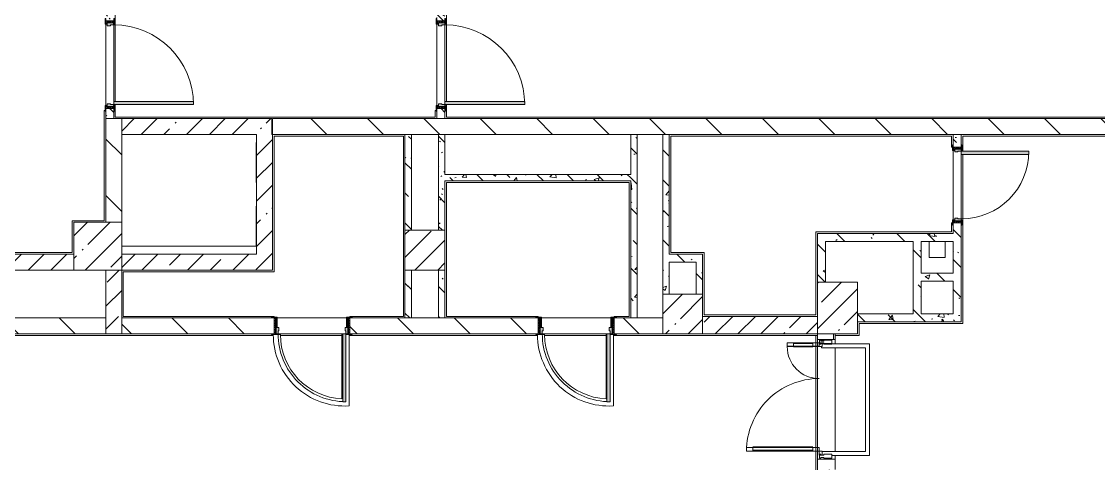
# Model space of a CAD drawing. Header units: millimetres. Extents: x 81610 to 276841, y -8553 to 29000.
# Drawn here: x 215336 to 228831, y 9275 to 14818 of the extents above; entities that cross this region are included whole.
import ezdxf

# ---------------------------------------------------------------- set-up
doc = ezdxf.new("R2010")
doc.units = ezdxf.units.MM
doc.linetypes.add('200_ШТРИХ__ш1_п0_6_', pattern=[800, 500, -300])
for name, color, linetype, lineweight, true_color in [('A-DETL-GENF-3', 7, 'Continuous', 5, 0xaaaaaa), ('A-DOOR-3', 7, 'Continuous', 5, 0xe2e2e2), ('A-DOOR-4', 7, 'Continuous', 5, 0xaaaaaa), ('A-DOOR-FRAM-2', 7, 'Continuous', 5, 0xe2e2e2), ('A-DOOR-FRAM-3', 7, 'Continuous', 5, 0xaaaaaa), ('A-FLOR-2', 7, 'Continuous', 5, 0xaaaaaa), ('I-WALL-6', 7, 'Continuous', 5, 0x787878)]:
    doc.layers.add(name, color=color, linetype=linetype, lineweight=lineweight, true_color=true_color)
for name, color, linetype, lineweight in [('A-DETL-MBND-1', 7, '200_ШТРИХ__ш1_п0_6_', 9), ('A-GLAZ-CWMG-2', 7, 'Continuous', 5), ('A-WALL', 7, 'Continuous', 9), ('I-WALL-4', 7, 'Continuous', 5), ('S-COLS-3', 7, 'Continuous', 5)]:
    doc.layers.add(name, color=color, linetype=linetype, lineweight=lineweight)
pattern_1 = [(45, (149830.96, 0), (-285.1231, 285.1231), []), (45, (150116.1, 0), (-285.1231, 285.1231), [504.031, -100.806, 16.764, -84.042])]
pattern_2 = [(135, (149830.96, 0), (-377.1708, -377.1708), [533.4, -88.9, 17.78, -88.9]), (135, (149830.96, 376.94), (-377.1708, -377.1708), []), (50, (149830.96, 0), (637.6445, -55.7866), [66.675, -733.425]), (355, (149830.96, 0), (-123.3494, 668.699), [53.34, -586.74]), (100.451, (149884.1, -4.65), (514.299, 612.908), [56.665, -623.315]), (46.184, (149830.96, 177.8), (948.7764, -147.15), [100.012, -1100.137]), (96.636, (149910, 165.5), (830.909, 865.997), [84.998, -934.973]), (351.184, (149831, 177.8), (830.918, 865.988), [80.01, -880.11]), (21, (149919.86, 133.35), (530.6506, -357.9283), [66.675, -733.425]), (326, (149919.86, 133.35), (216.308, 644.6585), [53.34, -586.74]), (71.451, (149964.1, 103.5), (746.9596, 286.7243), [56.665, -623.315]), (37.5, (149830.96, 0), (10.8105, 295.9426), [16.764, -562.864, 16.764, -578.866, -588.962]), (37.5, (149830.96, 0), (10.8105, 295.9426), [-1175.258, 16.764, -572.198]), (7.5, (149830.96, 0), (233.8692, 350.6318), [16.764, -322.834, 16.764, -549.529, -224.472]), (7.5, (149830.96, 0), (233.8692, 350.6318), [-905.891, 16.764, -207.708]), (327.5, (149632.7, 0), (474.5678, -20.0513), [16.764, -205.486, 16.764, -676.656, -920.115]), (327.5, (149632.7, 0), (474.5678, -20.0513), [-915.67, 16.764, -903.351]), (317.5, (149543.8, 0), (518.4522, 88.9934), [16.764, -272.161, 16.764, -443.738, -653.415]), (317.5, (149543.8, 0), (518.4522, 88.9934), [-749.427, 16.764, -636.651])]
pattern_3 = [(135, (1751.41, 114.685), (-14.14214, -14.14214), []), (225, (1751.41, 114.685), (14.14214, -14.14214), [])]
pattern_4 = [(45, (-371.384, 114.685), (-14.1421, 14.1421), []), (135, (-371.384, 114.685), (-14.1421, -14.1421), [])]
pattern_5 = [(135, (149830.96, 0), (-353.5534, -353.5534), [])]

# ---------------------------------------------------------------- blocks, each defined once
blk = doc.blocks.new('BSC_Колонна _Прямоугольная - 600х600-23205240-1_11_3_птичка')
at = {"layer": 'S-COLS-3'}
h = blk.add_hatch(dxfattribs=at)
h.set_pattern_fill('FP_63', color=256, style=0, pattern_type=2)
h.set_pattern_definition([(45, (-66460, -12000), (-285.1231, 285.1231), []), (45, (-66174.88, -12000), (-285.1231, 285.1231), [504.031, -100.806, 16.764, -84.042])])
h.paths.add_polyline_path([(-300, -300), (300, -300), (300, 300), (-300, 300), (-300, -100)])
for p, q in [((300, 300), (-300, 300)), ((-300, 300), (-300, -300)), ((300, -300), (300, 300)), ((-300, -300), (300, -300))]:
    blk.add_line(p, q, dxfattribs=at)
blk = doc.blocks.new('BSC_Колонна _Прямоугольная - 650х500-23287315-1_11_3_птичка')
at = {"layer": 'S-COLS-3'}
h = blk.add_hatch(dxfattribs=at)
h.set_pattern_fill('FP_109', color=256, style=0, pattern_type=2)
h.set_pattern_definition([(135, (11225, -75730), (-285.1231, -285.1231), []), (135, (11225, -75444.88), (-285.1231, -285.1231), [504.031, -100.806, 16.764, -84.042])])
h.paths.add_polyline_path([(325, 250), (-325, 250), (-325, -250), (325, -250), (325, 0)])
for p, q in [((325, 250), (-325, 250)), ((-325, 250), (-325, -250)), ((325, -250), (325, 250)), ((-325, -250), (325, -250))]:
    blk.add_line(p, q, dxfattribs=at)
blk = doc.blocks.new('BSC_Колонна _Прямоугольная - 500х500-V64-1_11_3_птичка')
at = {"layer": 'S-COLS-3'}
h = blk.add_hatch(dxfattribs=at)
h.set_pattern_fill('FP_110', color=256, style=0, pattern_type=2)
h.set_pattern_definition([(45, (-73790, -11150), (-285.1231, 285.1231), []), (45, (-73504.88, -11150), (-285.1231, 285.1231), [504.031, -100.806, 16.764, -84.042])])
h.paths.add_polyline_path([(250, -250), (250, 250), (-250, 250), (-250, -250), (-85, -250)])
for p, q in [((250, 250), (-250, 250)), ((-250, 250), (-250, -250)), ((250, -250), (250, 250)), ((-250, -250), (250, -250))]:
    blk.add_line(p, q, dxfattribs=at)
blk = doc.blocks.new('110_Дверь_СКБ_1Ст_Внутренняя1 - Д-11 1100x2100h_кладовые _все__ коридор _между помещениями блока столовой__ моечные _все_-32089444-1_11_3_птичка')
at = {"layer": 'A-DOOR-3'}
h = blk.add_hatch(color=256, dxfattribs=at)
h.paths.add_polyline_path([(502.5, -30), (537.5, -30), (537.5, 50), (512.5, 50), (512.5, 10), (502.5, 10), (502.5, -6)])
h.paths.add_polyline_path([(-477.5, -30), (-477.5, 10), (-487.5, 10), (-487.5, 50), (-512.5, 50), (-512.5, -30), (-487.5, -30)])
at = {"layer": 'A-DOOR-4'}
h = blk.add_hatch(dxfattribs=at)
h.set_pattern_fill('FP_79', color=256, style=0, pattern_type=2)
h.set_pattern_definition(pattern_3)
h.paths.add_polyline_path([(562.5, -50), (562.5, 50), (537.5, 50), (537.5, -50)])
at = {"layer": 'A-DOOR-FRAM-2'}
for points in [[(512.5, 50), (512.5, 1050), (472.5, 1050), (472.5, 50)], [(-512.5, 50), (-497.5, 50), (-497.5, 58), (-567.5, 58), (-567.5, 50), (-537.5, 50)], [(592.5, 50), (592.5, 58), (522.5, 58), (522.5, 50), (562.5, 50)], [(-567.5, -58), (-497.5, -58), (-497.5, -50), (-567.5, -50)], [(-497.5, -50), (-497.5, -30), (-512.5, -30), (-512.5, -50)], [(522.5, -50), (537.5, -50), (537.5, -30), (522.5, -30)], [(592.5, -58), (592.5, -50), (522.5, -50), (522.5, -58), (562.5, -58)]]:
    blk.add_hatch(color=256, dxfattribs=at).paths.add_polyline_path(points)
at = {"layer": 'A-DOOR-FRAM-3'}
h = blk.add_hatch(dxfattribs=at)
h.set_pattern_fill('FP_80', color=256, style=0, pattern_type=2)
h.set_pattern_definition(pattern_4)
h.paths.add_polyline_path([(-537.5, -50), (-512.5, -50), (-512.5, 50), (-537.5, 50)])
at = {"layer": 'A-DOOR-4'}
for p, q in [((512.5, 1050), (472.5, 1050)), ((472.5, 1050), (472.5, 50)), ((512.5, 50), (512.5, 1050)), ((472.5, 50), (512.5, 50))]:
    blk.add_line(p, q, dxfattribs=at)
blk.add_arc((512.5, 50), 1000, 90, 180, dxfattribs=at)
at = {"layer": 'A-DOOR-FRAM-3'}
for p, q in [((-497.5, 58), (-567.5, 58)), ((-567.5, 58), (-567.5, 50)), ((-567.5, 50), (-497.5, 50)), ((-512.5, 50), (-537.5, 50)), ((-537.5, 50), (-537.5, -50)), ((-487.5, 50), (-512.5, 50)), ((-512.5, 50), (-512.5, -30)), ((-512.5, -50), (-512.5, 50)), ((-497.5, 50), (-512.5, 50)), ((-512.5, 50), (-512.5, 49)), ((-512.5, 49), (-497.5, 49)), ((-497.5, 50), (-497.5, 58)), ((-497.5, 49), (-497.5, 50)), ((-487.5, 10), (-487.5, 50)), ((-477.5, 10), (-487.5, 10)), ((-477.5, -30), (-477.5, 10)), ((512.5, 10), (502.5, 10)), ((502.5, 10), (502.5, -30)), ((512.5, 50), (512.5, 10)), ((537.5, 50), (512.5, 50)), ((592.5, 58), (522.5, 58)), ((522.5, 58), (522.5, 50)), ((537.5, 50), (522.5, 50)), ((522.5, 50), (522.5, 49)), ((522.5, 50), (592.5, 50)), ((522.5, 49), (537.5, 49)), ((537.5, -30), (537.5, 50)), ((562.5, 50), (537.5, 50)), ((537.5, 50), (537.5, -50)), ((537.5, 49), (537.5, 50)), ((562.5, -50), (562.5, 50)), ((592.5, 50), (592.5, 58)), ((-497.5, -50), (-567.5, -50)), ((-567.5, -50), (-567.5, -58)), ((-567.5, -58), (-497.5, -58)), ((-537.5, -50), (-512.5, -50)), ((-512.5, -30), (-477.5, -30)), ((-497.5, -30), (-512.5, -30)), ((-512.5, -30), (-512.5, -50)), ((-512.5, -50), (-497.5, -50)), ((-497.5, -50), (-497.5, -30)), ((-497.5, -58), (-497.5, -50)), ((502.5, -30), (537.5, -30)), ((537.5, -30), (522.5, -30)), ((522.5, -30), (522.5, -50)), ((522.5, -50), (537.5, -50)), ((592.5, -50), (522.5, -50)), ((522.5, -50), (522.5, -58)), ((522.5, -58), (592.5, -58)), ((537.5, -50), (537.5, -30)), ((537.5, -50), (562.5, -50)), ((592.5, -58), (592.5, -50))]:
    blk.add_line(p, q, dxfattribs=at)
blk = doc.blocks.new('110_Дверь_СКБ_1Ст_Внутренняя1 - Д-7_п__950x2100h_Туалет EW30-32892359-1_11_3_птичка')
at = {"layer": 'A-DOOR-3'}
h = blk.add_hatch(color=256, dxfattribs=at)
h.paths.add_polyline_path([(462, 19), (462, 50), (437, 50), (437, 10), (427, 10), (427, -30), (462, -30), (462, -19)])
h.paths.add_polyline_path([(-403, -6), (-403, 10), (-413, 10), (-413, 50), (-438, 50), (-438, -30), (-403, -30)])
at = {"layer": 'A-DOOR-4'}
h = blk.add_hatch(dxfattribs=at)
h.set_pattern_fill('FP_77', color=256, style=0, pattern_type=2)
h.set_pattern_definition([(135, (1826.41, 114.685), (-14.14214, -14.14214), []), (225, (1826.41, 114.685), (14.14214, -14.14214), [])])
h.paths.add_polyline_path([(487, -50), (487, 50), (462, 50), (462, -50)])
at = {"layer": 'A-DOOR-FRAM-2'}
for points in [[(-373, 50), (-373, 900), (-413, 900), (-413, 50)], [(-423, 50), (-423, 58), (-493, 58), (-493, 50), (-438, 50)], [(517, 50), (517, 58), (447, 56), (447, 50), (487, 50)], [(-423, -50), (-493, -50), (-493, -58), (-423, -58)], [(-423, -30), (-438, -30), (-438, -50), (-423, -50)], [(462, -30), (447, -30), (447, -50), (462, -50)], [(517, -50), (447, -50), (447, -58), (517, -58)]]:
    blk.add_hatch(color=256, dxfattribs=at).paths.add_polyline_path(points)
at = {"layer": 'A-DOOR-FRAM-3'}
h = blk.add_hatch(dxfattribs=at)
h.set_pattern_fill('FP_78', color=256, style=0, pattern_type=2)
h.set_pattern_definition([(45, (-296.384, 114.685), (-14.1421, 14.1421), []), (135, (-296.384, 114.685), (-14.1421, -14.1421), [])])
h.paths.add_polyline_path([(-438, -50), (-438, 50), (-463, 50), (-457, -50)])
at = {"layer": 'A-DOOR-4'}
for p, q in [((-413, 900), (-413, 50)), ((-373, 900), (-413, 900)), ((-373, 50), (-373, 900)), ((-413, 50), (-373, 50))]:
    blk.add_line(p, q, dxfattribs=at)
blk.add_arc((-413, 50), 850, 360, 90, dxfattribs=at)
at = {"layer": 'A-DOOR-FRAM-3'}
for p, q in [((-423, 58), (-493, 58)), ((-493, 58), (-493, 50)), ((-493, 50), (-423, 50)), ((-438, 50), (-463, 50)), ((-463, 50), (-463, -50)), ((-413, 50), (-438, 50)), ((-438, 50), (-438, -30)), ((-438, -50), (-438, 50)), ((-423, 50), (-438, 50)), ((-438, 50), (-438, 49)), ((-438, 49), (-423, 49)), ((-423, 50), (-423, 58)), ((-423, 49), (-423, 50)), ((-413, 10), (-413, 50)), ((-403, 10), (-413, 10)), ((-403, -30), (-403, 10)), ((437, 10), (427, 10)), ((427, 10), (427, -30)), ((437, 50), (437, 10)), ((462, 50), (437, 50)), ((517, 58), (447, 58)), ((447, 58), (447, 50)), ((462, 50), (447, 50)), ((447, 50), (447, 49)), ((447, 50), (517, 50)), ((447, 49), (462, 49)), ((462, -30), (462, 50)), ((487, 50), (462, 50)), ((462, 50), (462, -50)), ((462, 49), (462, 50)), ((487, -50), (487, 50)), ((517, 50), (517, 58)), ((-423, -50), (-493, -50)), ((-493, -50), (-493, -58)), ((-493, -58), (-423, -58)), ((-463, -50), (-438, -50)), ((-438, -30), (-403, -30)), ((-423, -30), (-438, -30)), ((-438, -30), (-438, -50)), ((-438, -50), (-423, -50)), ((-423, -50), (-423, -30)), ((-423, -58), (-423, -50)), ((427, -30), (462, -30)), ((462, -30), (447, -30)), ((447, -30), (447, -50)), ((447, -50), (462, -50)), ((517, -50), (447, -50)), ((447, -50), (447, -58)), ((447, -58), (517, -58)), ((462, -50), (462, -30)), ((462, -50), (487, -50)), ((517, -58), (517, -50))]:
    blk.add_line(p, q, dxfattribs=at)
blk = doc.blocks.new('Прямоугольный импост - Импост структурный с накладкой - 160мм Темный-32274804-1_11_3_птичка')
at = {"layer": 'A-GLAZ-CWMG-2'}
for p, q in [((-50, 40), (-50, 140)), ((-50, 140), (0, 140)), ((0, 140), (0, 40)), ((-40, 40), (-50, 40)), ((-50, -17), (-50, 0)), ((-50, 0), (-40, 0)), ((-40, 0), (-40, 40)), ((-10, 40), (-10, 0)), ((0, 40), (-10, 40)), ((-10, 0), (0, 0)), ((0, 0), (0, -17)), ((0, -17), (-50, -17))]:
    blk.add_line(p, q, dxfattribs=at)
blk = doc.blocks.new('Дверь_Витражная_остекление_ - ВВ-6 остекление-32274838-1_11_3_птичка')
at = {"layer": 'A-DETL-GENF-3'}
for p, q in [((-655, 930), (-610, 930)), ((-655, 930), (-655, 20)), ((-610, 930), (-655, 930)), ((-655, 930), (-655, 20)), ((-655, 850), (-610, 850)), ((-645, 850), (-645, 100)), ((-610, 930), (-610, 20)), ((-610, 20), (-610, 930)), ((-601, 850), (-601, 100)), ((705, 420), (660, 420)), ((660, 420), (660, 20)), ((705, 420), (660, 420)), ((660, 420), (660, 20)), ((705, 420), (705, 20)), ((705, 20), (705, 420)), ((651, 340), (651, 100)), ((705, 340), (660, 340)), ((695, 340), (695, 100)), ((-655, 100), (-610, 100)), ((-610, 20), (-655, 20)), ((-655, 20), (-610, 20)), ((705, 100), (660, 100))]:
    blk.add_line(p, q, dxfattribs=at)
at = {"layer": 'A-DOOR-4'}
for p, q in [((-655, 930), (-655, 20)), ((655, 420), (655, 20)), ((-655, 20), (-705, 20)), ((-705, 20), (-705, -20)), ((-655, -20), (-655, 20)), ((705, 20), (655, 20)), ((655, 20), (655, -20)), ((705, -20), (705, 20)), ((-705, -20), (-655, -20)), ((655, -20), (705, -20))]:
    blk.add_line(p, q, dxfattribs=at)
for centre, radius, start, end in [((-655, 20), 910, 360, 90), ((655, 20), 400, 90, 180)]:
    blk.add_arc(centre, radius, start, end, dxfattribs=at)
blk = doc.blocks.new('110_Дверь_СКБ_1Ст_Внутренняя1 - Д-17д _Д-9_ 950x2100h_ПУИ_ С_У персонала-24300662-1_11_3_птичка')
at = {"layer": 'A-DOOR-3'}
h = blk.add_hatch(color=256, dxfattribs=at)
h.paths.add_polyline_path([(462, 100), (437, 100), (437, 60), (427, 60), (427, 20), (462, 20)])
h.paths.add_polyline_path([(-423, 100), (-438, 100), (-438, 20), (-403, 20), (-403, 60), (-413, 60), (-413, 100)])
at = {"layer": 'A-DOOR-4'}
h = blk.add_hatch(dxfattribs=at)
h.set_pattern_fill('FP_85', color=256, style=0, pattern_type=2)
h.set_pattern_definition([(135, (1826.41, 164.685), (-14.14214, -14.14214), []), (225, (1826.41, 164.685), (14.14214, -14.14214), [])])
h.paths.add_polyline_path([(487, 100), (462, 100), (462, -100), (487, -100), (487, 6)])
at = {"layer": 'A-DOOR-FRAM-2'}
for points in [[(-401, 950), (-413, 950), (-413, 100), (-373, 104), (-373, 950)], [(-454, 108), (-493, 108), (-493, 100), (-423, 104), (-423, 108), (-454, 108)], [(-438, 20), (-438, -100), (-423, -100), (-423, 20)], [(491, 108), (447, 108), (447, 100), (517, 100), (517, 108), (497, 108)], [(462, 20), (447, 20), (447, -100), (462, -100), (462, 6)], [(-438, -100), (-493, -100), (-493, -108), (-423, -108), (-423, -100)], [(501, -100), (447, -100), (447, -108), (517, -108), (517, -100)]]:
    blk.add_hatch(color=256, dxfattribs=at).paths.add_polyline_path(points)
at = {"layer": 'A-DOOR-FRAM-3'}
h = blk.add_hatch(dxfattribs=at)
h.set_pattern_fill('FP_86', color=256, style=0, pattern_type=2)
h.set_pattern_definition([(45, (-296.384, 164.685), (-14.1421, 14.1421), []), (135, (-296.384, 164.685), (-14.1421, -14.1421), [])])
h.paths.add_polyline_path([(-463, 100), (-460, -100), (-438, -100), (-438, 100)])
at = {"layer": 'A-DOOR-4'}
for p, q in [((-413, 950), (-413, 100)), ((-373, 950), (-413, 950)), ((-373, 100), (-373, 950)), ((-413, 100), (-373, 100))]:
    blk.add_line(p, q, dxfattribs=at)
blk.add_arc((-413, 100), 850, 360, 90, dxfattribs=at)
at = {"layer": 'A-DOOR-FRAM-3'}
for p, q in [((-423, 108), (-493, 108)), ((-493, 108), (-493, 100)), ((-493, 100), (-423, 100)), ((-438, 100), (-463, 100)), ((-463, 100), (-463, -100)), ((-413, 100), (-438, 100)), ((-438, 100), (-438, 20)), ((-438, -100), (-438, 100)), ((-423, 100), (-438, 100)), ((-438, 100), (-438, 99)), ((-438, 99), (-423, 99)), ((-438, 20), (-403, 20)), ((-423, 20), (-438, 20)), ((-438, 20), (-438, -100)), ((-423, 100), (-423, 108)), ((-423, 99), (-423, 100)), ((-423, -100), (-423, 20)), ((-413, 60), (-413, 100)), ((-403, 60), (-413, 60)), ((-403, 20), (-403, 60)), ((437, 60), (427, 60)), ((427, 60), (427, 20)), ((427, 20), (462, 20)), ((437, 100), (437, 60)), ((462, 100), (437, 100)), ((517, 108), (447, 108)), ((447, 108), (447, 100)), ((462, 100), (447, 100)), ((447, 100), (447, 99)), ((447, 100), (517, 100)), ((447, 99), (462, 99)), ((462, 20), (447, 20)), ((447, 20), (447, -100)), ((462, 20), (462, 100)), ((487, 100), (462, 100)), ((462, 100), (462, -100)), ((462, 99), (462, 100)), ((462, -100), (462, 20)), ((487, -100), (487, 100)), ((517, 100), (517, 108)), ((-423, -100), (-493, -100)), ((-493, -100), (-493, -108)), ((-493, -108), (-423, -108)), ((-463, -100), (-438, -100)), ((-438, -100), (-423, -100)), ((-423, -108), (-423, -100)), ((447, -100), (462, -100)), ((517, -100), (447, -100)), ((447, -100), (447, -108)), ((447, -108), (517, -108)), ((462, -100), (487, -100)), ((517, -108), (517, -100))]:
    blk.add_line(p, q, dxfattribs=at)
blk = doc.blocks.new('Прямоугольный импост - Импост структурный с накладкой - 160мм Темный-32274805-1_11_3_птичка')
at = {"layer": 'A-GLAZ-CWMG-2'}
for p, q in [((-25, 40), (-25, 140)), ((-25, 140), (25, 140)), ((25, 140), (25, 40)), ((-15, 40), (-25, 40)), ((-25, -17), (-25, 0)), ((-25, 0), (-15, 0)), ((-15, 0), (-15, 40)), ((15, 40), (15, 0)), ((25, 40), (15, 40)), ((15, 0), (25, 0)), ((25, 0), (25, -17)), ((25, -17), (-25, -17))]:
    blk.add_line(p, q, dxfattribs=at)
blk = doc.blocks.new('110_Дверь_СКБ_1Ст_Внутренняя1 - Д-12 EIW 1100x2100h_кладовые _все__ коридор _между помещениями блока столовой__ моечные _все_-32933558-1_11_3_птичка')
at = {"layer": 'A-DOOR-3'}
h = blk.add_hatch(color=256, dxfattribs=at)
h.paths.add_polyline_path([(537.5, -30), (537.5, 50), (512.5, 50), (512.5, 10), (502.5, 10), (502.5, -30), (512.5, -30)])
h.paths.add_polyline_path([(-477.5, -6), (-477.5, 10), (-487.5, 10), (-487.5, 50), (-512.5, 50), (-512.5, -30), (-477.5, -30)])
at = {"layer": 'A-DOOR-4'}
h = blk.add_hatch(dxfattribs=at)
h.set_pattern_fill('FP_79', color=256, style=0, pattern_type=2)
h.set_pattern_definition(pattern_3)
h.paths.add_polyline_path([(562.5, 50), (537.5, 50), (537.5, -50), (562.5, -50)])
at = {"layer": 'A-DOOR-FRAM-2'}
for points in [[(512.5, 863.5), (512.5, 1050), (472.5, 1050), (472.5, 50), (512.5, 50), (512.5, 685.8)], [(-497.5, 58), (-567.5, 58), (-562.5, 50), (-497.5, 50)], [(592.5, 58), (522.5, 58), (522.5, 50), (592.5, 50)], [(-497.5, -58), (-497.5, -50), (-567.5, -50), (-562.5, -58), (-512.5, -58)], [(-497.5, -30), (-512.5, -30), (-512.5, -50), (-497.5, -50)], [(537.5, -30), (522.5, -30), (522.5, -50), (537.5, -50)], [(592.5, -58), (587.5, -50), (522.5, -50), (522.5, -58), (587.5, -58)]]:
    blk.add_hatch(color=256, dxfattribs=at).paths.add_polyline_path(points)
at = {"layer": 'A-DOOR-FRAM-3'}
h = blk.add_hatch(dxfattribs=at)
h.set_pattern_fill('FP_80', color=256, style=0, pattern_type=2)
h.set_pattern_definition(pattern_4)
h.paths.add_polyline_path([(-512.5, 50), (-537.5, 50), (-537.5, -50), (-512.5, -50)])
at = {"layer": 'A-DOOR-4'}
for p, q in [((512.5, 1050), (472.5, 1050)), ((472.5, 1050), (472.5, 50)), ((512.5, 50), (512.5, 1050)), ((472.5, 50), (512.5, 50))]:
    blk.add_line(p, q, dxfattribs=at)
blk.add_arc((512.5, 50), 1000, 90, 180, dxfattribs=at)
at = {"layer": 'A-DOOR-FRAM-3'}
for p, q in [((-497.5, 58), (-567.5, 58)), ((-567.5, 58), (-567.5, 50)), ((-567.5, 50), (-497.5, 50)), ((-512.5, 50), (-537.5, 50)), ((-537.5, 50), (-537.5, -50)), ((-487.5, 50), (-512.5, 50)), ((-512.5, 50), (-512.5, -30)), ((-512.5, -50), (-512.5, 50)), ((-497.5, 50), (-512.5, 50)), ((-512.5, 50), (-512.5, 49)), ((-512.5, 49), (-497.5, 49)), ((-497.5, 50), (-497.5, 58)), ((-497.5, 49), (-497.5, 50)), ((-487.5, 10), (-487.5, 50)), ((-477.5, 10), (-487.5, 10)), ((-477.5, -30), (-477.5, 10)), ((512.5, 10), (502.5, 10)), ((502.5, 10), (502.5, -30)), ((512.5, 50), (512.5, 10)), ((537.5, 50), (512.5, 50)), ((592.5, 58), (522.5, 58)), ((522.5, 58), (522.5, 50)), ((537.5, 50), (522.5, 50)), ((522.5, 50), (522.5, 49)), ((522.5, 50), (592.5, 50)), ((522.5, 49), (537.5, 49)), ((537.5, -30), (537.5, 50)), ((562.5, 50), (537.5, 50)), ((537.5, 50), (537.5, -50)), ((537.5, 49), (537.5, 50)), ((562.5, -50), (562.5, 50)), ((592.5, 50), (592.5, 58)), ((-497.5, -50), (-567.5, -50)), ((-567.5, -50), (-567.5, -58)), ((-567.5, -58), (-497.5, -58)), ((-537.5, -50), (-512.5, -50)), ((-512.5, -30), (-477.5, -30)), ((-497.5, -30), (-512.5, -30)), ((-512.5, -30), (-512.5, -50)), ((-512.5, -50), (-497.5, -50)), ((-497.5, -50), (-497.5, -30)), ((-497.5, -58), (-497.5, -50)), ((502.5, -30), (537.5, -30)), ((537.5, -30), (522.5, -30)), ((522.5, -30), (522.5, -50)), ((522.5, -50), (537.5, -50)), ((592.5, -50), (522.5, -50)), ((522.5, -50), (522.5, -58)), ((522.5, -58), (592.5, -58)), ((537.5, -50), (537.5, -30)), ((537.5, -50), (562.5, -50)), ((592.5, -58), (592.5, -50))]:
    blk.add_line(p, q, dxfattribs=at)
blk = doc.blocks.new('Прямоугольный импост - Импост структурный с накладкой - 160мм Темный-32274806-1_11_3_птичка')
at = {"layer": 'A-GLAZ-CWMG-2'}
for p, q in [((0, 140), (-50, 140)), ((-50, 140), (-50, 40)), ((0, 40), (0, 140)), ((-50, 40), (-40, 40)), ((-40, 0), (-50, 0)), ((-50, 0), (-50, -17)), ((-40, 40), (-40, 0)), ((-10, 0), (-10, 40)), ((-10, 40), (0, 40)), ((0, 0), (-10, 0)), ((0, -17), (0, 0)), ((-50, -17), (0, -17))]:
    blk.add_line(p, q, dxfattribs=at)

msp = doc.modelspace()

# ---------------------------------------------------------------- hatches: boundary and pattern name
at = {"layer": 'I-WALL-4'}
h = msp.add_hatch(dxfattribs=at)
h.set_pattern_fill('FP_75', color=256, style=0, pattern_type=2)
h.set_pattern_definition(pattern_5)
h.paths.add_polyline_path([(216557.4, 12300), (216591, 12300), (216591, 13600), (216391, 13600), (216391, 12300)])
h = msp.add_hatch(dxfattribs=at)
h.set_pattern_fill('FP_45', color=256, style=0, pattern_type=2)
h.set_pattern_definition(pattern_1)
h.paths.add_polyline_path([(218281, 13400), (218471, 13400), (218471, 13600), (216591, 13600), (216591, 13400), (218041, 13400)])
h = msp.add_hatch(dxfattribs=at)
h.set_pattern_fill('FP_75', color=256, style=0, pattern_type=2)
h.set_pattern_definition(pattern_5)
h.paths.add_polyline_path([(225927, 13400), (234531, 13400), (234531, 13600), (218481, 13600), (218481, 13400), (224994.7, 13400)])
h = msp.add_hatch(dxfattribs=at)
h.set_pattern_fill('FP_45', color=256, style=0, pattern_type=2)
h.set_pattern_definition(pattern_1)
h.paths.add_polyline_path([(218455.8, 11700), (218481, 11700), (218481, 13400), (218281, 13400), (218281, 11700), (218311.2, 11700)])
h = msp.add_hatch(dxfattribs=at)
h.set_pattern_fill('FP_45', color=256, style=0, pattern_type=2)
h.set_pattern_definition(pattern_1)
h.paths.add_polyline_path([(211982, 11700), (215991, 11700), (215991, 11900), (210591, 11900), (210591, 11700), (211791, 11700)])
h = msp.add_hatch(dxfattribs=at)
h.set_pattern_fill('FP_45', color=256, style=0, pattern_type=2)
h.set_pattern_definition(pattern_1)
h.paths.add_polyline_path([(217558.9, 11700), (218281, 11700), (218281, 11900), (216591, 11900), (216591, 11700), (217466, 11700)])
h = msp.add_hatch(dxfattribs=at)
h.set_pattern_fill('FP_45', color=256, style=0, pattern_type=2)
h.set_pattern_definition(pattern_1)
h.paths.add_polyline_path([(216591, 10900), (216591, 11700), (216391, 11700), (216391, 10900)])
h = msp.add_hatch(dxfattribs=at)
h.set_pattern_fill('FP_75', color=256, style=0, pattern_type=2)
h.set_pattern_definition(pattern_5)
h.paths.add_polyline_path([(222790.8, 10900), (223371, 10900), (223371, 11100), (222760.8, 11100), (222760.8, 10900)])
h.paths.add_polyline_path([(216591, 10900), (218499.8, 10900), (218499.8, 11100), (216591, 11100), (216591, 10994)])
h.paths.add_polyline_path([(216391, 10900), (216391, 11100), (211991, 11100), (211991, 10900), (213841, 10900)])
h.paths.add_polyline_path([(219449.8, 10900), (221810.8, 10900), (221810.8, 11100), (219449.8, 11100), (219449.8, 10994)])
h = msp.add_hatch(dxfattribs=at)
h.set_pattern_fill('FP_45', color=256, style=0, pattern_type=2)
h.set_pattern_definition(pattern_1)
h.paths.add_polyline_path([(225291, 10900), (225311, 10900), (225311, 11120), (223871, 11120), (223871, 10900), (224994.7, 10900)])
h = msp.add_hatch(dxfattribs=at)
h.set_pattern_fill('FP_45', color=256, style=0, pattern_type=2)
h.set_pattern_definition(pattern_1)
h.paths.add_polyline_path([(225531, 7900), (225531, 9330), (225311, 9330), (225311, 7900)])
h.paths.add_polyline_path([(225531, 10830), (225531, 10900), (225511, 10900), (225511, 10830)])
at = {"layer": 'I-WALL-6'}
h = msp.add_hatch(dxfattribs=at)
h.set_pattern_fill('FP_74', color=256, style=0, pattern_type=2)
h.set_pattern_definition(pattern_2)
h.paths.add_polyline_path([(216491, 13600), (216491, 13725), (216391, 13725), (216391, 13600)])
h.paths.add_polyline_path([(216391, 14825), (216491, 14825), (216491, 15550), (216391, 15550), (216391, 14850)])
h = msp.add_hatch(dxfattribs=at)
h.set_pattern_fill('FP_74', color=256, style=0, pattern_type=2)
h.set_pattern_definition(pattern_2)
h.paths.add_polyline_path([(220586.7, 13600), (220641, 13600), (220641, 13725), (220541, 13725), (220541, 13600), (220561, 13600)])
h.paths.add_polyline_path([(220641, 14825), (220641, 15150), (220541, 15150), (220541, 14825)])
h = msp.add_hatch(dxfattribs=at)
h.set_pattern_fill('FP_74', color=256, style=0, pattern_type=2)
h.set_pattern_definition(pattern_2)
h.paths.add_polyline_path([(220140.8, 11120), (220141, 12200), (220220.8, 12200), (220220.8, 13400), (220140.8, 13400), (220140.8, 11700)])
h.paths.add_polyline_path([(220140.8, 11100), (220220.8, 11100), (220220.8, 11700), (220141, 11700), (220140.8, 11120)])
h = msp.add_hatch(dxfattribs=at)
h.set_pattern_fill('FP_74', color=256, style=0, pattern_type=2)
h.set_pattern_definition(pattern_2)
h.paths.add_polyline_path([(220641, 11100), (220641, 11700), (220561, 11700), (220561, 11100)])
h.paths.add_polyline_path([(220641, 12200), (220641, 13400), (220561, 13400), (220561, 12200)])
h = msp.add_hatch(dxfattribs=at)
h.set_pattern_fill('FP_74', color=256, style=0, pattern_type=2)
h.set_pattern_definition(pattern_2)
h.paths.add_polyline_path([(222971, 11100), (223051, 11100), (223051, 13400), (222971, 13400), (222971, 11120)])
h = msp.add_hatch(dxfattribs=at)
h.set_pattern_fill('FP_74', color=256, style=0, pattern_type=2)
h.set_pattern_definition(pattern_2)
h.paths.add_polyline_path([(223371, 11400), (223451, 11400), (223451, 13400), (223371, 13400), (223371, 11913.7)])
h = msp.add_hatch(dxfattribs=at)
h.set_pattern_fill('FP_74', color=256, style=0, pattern_type=2)
h.set_pattern_definition(pattern_2)
h.paths.add_polyline_path([(227010.8, 11050), (227110.8, 11053.2), (227110.8, 12291.1), (227010.8, 12291.1), (227010.8, 11150)])
h.paths.add_polyline_path([(227110.8, 13241.1), (227110.8, 13400), (227010.8, 13400), (227012.2, 13241.1)])
h = msp.add_hatch(dxfattribs=at)
h.set_pattern_fill('FP_74', color=256, style=0, pattern_type=2)
h.set_pattern_definition(pattern_2)
h.paths.add_polyline_path([(220641, 12820), (222971, 12820), (222971, 12900), (220641, 12900)])
h = msp.add_hatch(dxfattribs=at)
h.set_pattern_fill('FP_74', color=256, style=0, pattern_type=2)
h.set_pattern_definition(pattern_2)
h.paths.add_polyline_path([(225311, 12060), (227010.8, 12060), (227010.8, 12160), (225311, 12160), (225311, 12143.8)])
h = msp.add_hatch(dxfattribs=at)
h.set_pattern_fill('FP_74', color=256, style=0, pattern_type=2)
h.set_pattern_definition(pattern_2)
h.paths.add_polyline_path([(225311, 11550), (225411, 11550), (225411, 12060), (225311, 12060), (225311, 11880.8)])
h = msp.add_hatch(dxfattribs=at)
h.set_pattern_fill('FP_74', color=256, style=0, pattern_type=2)
h.set_pattern_definition(pattern_2)
h.paths.add_polyline_path([(226610.8, 11150), (226610.8, 12060), (226510.8, 12055.6), (226511.7, 11150), (226556.8, 11150)])
h = msp.add_hatch(dxfattribs=at)
h.set_pattern_fill('FP_74', color=256, style=0, pattern_type=2)
h.set_pattern_definition(pattern_2)
h.paths.add_polyline_path([(223791, 11800), (223791, 11900), (223451, 11900), (223451, 11800)])
h = msp.add_hatch(dxfattribs=at)
h.set_pattern_fill('FP_74', color=256, style=0, pattern_type=2)
h.set_pattern_definition(pattern_2)
h.paths.add_polyline_path([(223791, 11400), (223871, 11400), (223871, 11900), (223791, 11900), (223791, 11800)])
h = msp.add_hatch(dxfattribs=at)
h.set_pattern_fill('FP_74', color=256, style=0, pattern_type=2)
h.set_pattern_definition(pattern_2)
h.paths.add_polyline_path([(226996.6, 11560), (227010.8, 11560), (227010.8, 11660), (226610.8, 11660), (226610.8, 11560), (226911.5, 11560)])
h = msp.add_hatch(dxfattribs=at)
h.set_pattern_fill('FP_74', color=256, style=0, pattern_type=2)
h.set_pattern_definition(pattern_2)
h.paths.add_polyline_path([(227010.8, 11050), (227010.8, 11150), (225811, 11150), (225811, 11050), (226911.5, 11050)])
at = {"layer": 'S-COLS-3'}
h = msp.add_hatch(dxfattribs=at)
h.set_pattern_fill('FP_45', color=256, style=0, pattern_type=2)
h.set_pattern_definition(pattern_1)
h.paths.add_polyline_path([(220220.8, 11700), (220641, 11700), (220641, 12200), (220141, 12200), (220141, 11700)])

# ---------------------------------------------------------------- linework, layer by layer
at = {"layer": 'A-DETL-MBND-1'}
msp.add_line((218276, 12000), (218276, 13400), dxfattribs=at)
at = {"layer": 'A-FLOR-2'}
for p, q in [((216511, 15530), (216511, 13815)), ((220661, 15130), (220661, 13815)), ((216511, 13775), (216511, 13620)), ((220661, 13775), (220661, 13620)), ((216371, 12320), (216371, 13700)), ((216371, 13700), (216383, 13700)), ((216499, 13700), (216511, 13700)), ((220521, 13620), (220521, 13700)), ((220521, 13700), (220533, 13700)), ((220649, 13700), (220661, 13700)), ((216511, 13620), (220521, 13620)), ((220661, 13620), (234971, 13620)), ((220120.8, 13380), (218501, 13380)), ((218501, 13380), (218501, 11680)), ((220120.8, 11120), (220120.8, 13380)), ((226990.8, 13380), (223471, 13380)), ((223471, 13380), (223471, 11920)), ((226990.8, 13241.1), (226990.8, 13380)), ((227130.8, 13380), (227130.8, 13191.1)), ((232388, 13380), (227130.8, 13380)), ((227002.8, 13241.1), (226990.8, 13241.1)), ((227130.8, 13241.1), (227118.8, 13241.1)), ((227130.8, 13151.1), (227130.8, 11030)), ((222951, 12800), (220661, 12800)), ((220661, 12800), (220661, 11120)), ((222951, 11120), (222951, 12800)), ((215971, 11920), (215971, 12320)), ((215971, 12320), (216371, 12320)), ((226990.8, 12180), (226990.8, 12291.1)), ((226990.8, 12291.1), (227002.8, 12291.1)), ((227118.8, 12291.1), (227130.8, 12291.1)), ((225291, 11140), (225291, 12180)), ((225291, 12180), (226990.8, 12180)), ((226711.5, 12057), (226911.5, 12057)), ((226711.5, 11857), (226711.5, 12057)), ((226911.5, 12057), (226911.5, 11857)), ((210611, 11920), (215971, 11920)), ((218281, 12000), (216591, 12000)), ((223471, 11920), (223891, 11920)), ((223891, 11920), (223891, 11140)), ((226911.5, 11857), (226711.5, 11857)), ((218501, 11680), (216611, 11680)), ((216611, 11680), (216611, 11120)), ((216611, 11120), (218499.8, 11120)), ((218499.8, 11120), (218499.8, 11108)), ((219449.8, 11120), (220120.8, 11120)), ((219449.8, 11108), (219449.8, 11120)), ((220661, 11120), (221810.8, 11120)), ((221810.8, 11120), (221810.8, 11108)), ((222760.8, 11108), (222760.8, 11120)), ((222760.8, 11120), (222951, 11120)), ((223891, 11140), (225291, 11140)), ((227130.8, 11030), (225831, 11030)), ((225831, 11030), (225831, 10880)), ((218488.4, 10880), (211771, 10880)), ((218580.3, 10890.5), (218490.3, 10890.5)), ((219351.3, 10880), (218580.9, 10880)), ((219359.8, 10895.6), (219351.3, 10895.6)), ((219351.3, 10895.6), (219351.3, 10086.3)), ((219409.8, 10895.6), (219399.8, 10895.6)), ((219441.3, 9997.3), (219441.3, 10892)), ((219441.3, 10880), (221801.9, 10880)), ((219449.8, 10880), (219449.8, 10892)), ((221891.3, 10890.5), (221801.3, 10890.5)), ((222662.3, 10880), (221891.9, 10880)), ((222670.8, 10895.6), (222662.3, 10895.6)), ((222662.3, 10895.6), (222662.3, 10086.3)), ((222720.8, 10895.6), (222710.8, 10895.6)), ((222752.3, 9997.3), (222752.3, 10892)), ((222752.3, 10880), (225291, 10880)), ((222760.8, 10880), (222760.8, 10892)), ((225291, 7920), (225291, 10880)), ((225311, 10880), (225291, 10880)), ((225831, 10880), (225531, 10880)), ((225361.1, 10740), (225361.1, 10726.2)), ((225361.1, 10726.2), (225911.1, 10726.2)), ((225391, 10776.2), (225371, 10776.2)), ((225961.1, 10776.2), (225491, 10776.2)), ((225911.1, 10726.2), (225911.1, 9426.2)), ((225961.1, 9376.2), (225961.1, 10776.2)), ((225911.1, 9426.2), (225371, 9426.2)), ((225491, 9376.2), (225961.1, 9376.2))]:
    msp.add_line(p, q, dxfattribs=at)
for centre, radius, end in [((219385.3, 10890.5), 895, 273.58586), ((219385.3, 10890.5), 805, 267.57693), ((222696.3, 10890.5), 895, 273.58586), ((222696.3, 10890.5), 805, 267.57693)]:
    msp.add_arc(centre, radius, 180, end, dxfattribs=at)
at = {"layer": 'A-WALL'}
for p, q in [((220541, 13600), (220641, 13600)), ((220220.8, 13400), (220140.8, 13400)), ((220641, 13400), (220561, 13400)), ((223051, 13400), (222971, 13400)), ((223451, 13400), (223371, 13400)), ((227110.8, 13400), (227010.8, 13400)), ((216391, 11100), (216391, 10900)), ((216591, 11100), (216591, 10900)), ((220140.8, 11100), (220220.8, 11100)), ((220561, 11100), (220641, 11100)), ((222971, 11100), (223051, 11100)), ((225511, 10900), (225511, 10830))]:
    msp.add_line(p, q, dxfattribs=at)
at = {"layer": 'I-WALL-4'}
for p, q in [((216391, 13765), (216391, 14785)), ((216491, 14775), (216491, 13815)), ((220541, 13765), (220541, 14785)), ((220641, 14775), (220641, 13815)), ((216391, 13695), (216391, 12300)), ((216491, 13600), (216491, 13695)), ((220541, 13695), (220541, 13600)), ((220641, 13600), (220641, 13695)), ((216391, 13600), (218471, 13600)), ((216591, 12300), (216591, 13600)), ((218471, 13400), (218471, 13600)), ((218481, 11700), (218481, 13600)), ((220541, 13600), (218481, 13600)), ((234941, 13600), (220641, 13600)), ((216591, 13400), (218281, 13400)), ((218281, 13400), (218281, 11900)), ((218471, 13400), (220140.8, 13400)), ((220140.8, 13400), (220140.8, 11100)), ((220220.8, 12200), (220220.8, 13400)), ((220220.8, 13400), (220561, 13400)), ((220561, 13400), (220561, 12200)), ((220641, 12900), (220641, 13400)), ((220641, 13400), (222971, 13400)), ((222971, 13400), (222971, 12900)), ((223051, 11100), (223051, 13400)), ((223051, 13400), (223371, 13400)), ((223371, 13400), (223371, 11400)), ((223451, 11900), (223451, 13400)), ((223451, 13400), (227010.8, 13400)), ((227010.8, 13400), (227010.8, 13271.1)), ((227110.8, 13271.1), (227110.8, 13400)), ((227110.8, 13400), (234941, 13400)), ((227010.8, 12331.1), (227010.8, 13201.1)), ((227110.8, 13151.1), (227110.8, 12341.1)), ((222971, 12900), (220641, 12900)), ((220641, 12200), (220641, 12820)), ((220641, 12820), (222971, 12820)), ((222971, 12820), (222971, 11100)), ((220141, 11700), (220141, 12200)), ((220141, 12200), (220220.8, 12200)), ((220561, 12200), (220641, 12200)), ((227010.8, 12160), (225311, 12160)), ((225311, 12160), (225311, 11550)), ((227010.8, 12261.1), (227010.8, 12160)), ((227110.8, 11050), (227110.8, 12261.1)), ((225411, 12060), (226510.8, 12060)), ((225411, 11550), (225411, 12060)), ((226510.8, 12060), (226510.8, 11150)), ((226610.8, 12060), (227010.8, 12060)), ((226610.8, 11660), (226610.8, 12060)), ((227010.8, 12060), (227010.8, 11660)), ((215991, 11900), (210591, 11900)), ((218281, 11900), (216591, 11900)), ((223871, 11900), (223451, 11900)), ((223871, 11400), (223871, 11900)), ((223451, 11400), (223451, 11800)), ((223451, 11800), (223791, 11800)), ((223791, 11800), (223791, 11400)), ((214291, 11700), (215991, 11700)), ((216391, 11700), (216391, 11100)), ((216591, 11700), (218481, 11700)), ((216591, 11100), (216591, 11700)), ((220220.8, 11700), (220141, 11700)), ((220220.8, 11100), (220220.8, 11700)), ((220561, 11700), (220561, 11100)), ((220641, 11700), (220561, 11700)), ((220641, 11100), (220641, 11700)), ((227010.8, 11660), (226610.8, 11660)), ((226610.8, 11150), (226610.8, 11560)), ((226610.8, 11560), (227010.8, 11560)), ((227010.8, 11560), (227010.8, 11150)), ((216391, 11100), (214291, 11100)), ((218469.8, 11100), (216591, 11100)), ((218539.8, 11100), (219409.8, 11100)), ((220140.8, 11100), (219479.8, 11100)), ((220561, 11100), (220220.8, 11100)), ((221780.8, 11100), (220641, 11100)), ((221850.8, 11100), (222720.8, 11100)), ((222971, 11100), (222790.8, 11100)), ((223371, 11100), (223051, 11100)), ((225311, 11120), (223871, 11120)), ((226510.8, 11150), (225811, 11150)), ((227010.8, 11150), (226610.8, 11150)), ((225811, 11050), (227110.8, 11050)), ((211791, 10900), (218469.8, 10900)), ((219359.8, 10900), (218549.8, 10900)), ((219479.8, 10900), (221780.8, 10900)), ((222670.8, 10900), (221860.8, 10900)), ((222790.8, 10900), (223371, 10900)), ((223871, 10900), (225311, 10900)), ((225311, 7900), (225311, 10900)), ((225311, 10830), (225531, 10830)), ((225531, 10776.2), (225531, 10900)), ((225531, 10726.2), (225531, 9426.2)), ((225531, 9330), (225311, 9330)), ((225531, 9200), (225531, 9376.2))]:
    msp.add_line(p, q, dxfattribs=at)
at = {"layer": 'S-COLS-3'}
for p, q in [((220220.8, 12200), (220141, 12200)), ((220141, 12200), (220141, 11700)), ((220561, 12200), (220220.8, 12200)), ((220641, 12200), (220561, 12200)), ((220641, 11700), (220641, 12200)), ((220141, 11700), (220220.8, 11700)), ((220220.8, 11700), (220561, 11700)), ((220561, 11700), (220641, 11700))]:
    msp.add_line(p, q, dxfattribs=at)

# ---------------------------------------------------------------- block references
at = {"layer": 'A-DOOR-4'}
for name, p, rotation in [('110_Дверь_СКБ_1Ст_Внутренняя1 - Д-11 1100x2100h_кладовые _все__ коридор _между помещениями блока столовой__ моечные _все_-32089444-1_11_3_птичка', (216441, 14287.5), 270), ('110_Дверь_СКБ_1Ст_Внутренняя1 - Д-12 EIW 1100x2100h_кладовые _все__ коридор _между помещениями блока столовой__ моечные _все_-32933558-1_11_3_птичка', (220591, 14287.5), 270), ('110_Дверь_СКБ_1Ст_Внутренняя1 - Д-7_п__950x2100h_Туалет EW30-32892359-1_11_3_птичка', (227060.8, 12778.6), 270), ('110_Дверь_СКБ_1Ст_Внутренняя1 - Д-17д _Д-9_ 950x2100h_ПУИ_ С_У персонала-24300662-1_11_3_птичка', (218987.3, 11000), 180), ('110_Дверь_СКБ_1Ст_Внутренняя1 - Д-17д _Д-9_ 950x2100h_ПУИ_ С_У персонала-24300662-1_11_3_птичка', (222298.3, 11000), 180), ('Дверь_Витражная_остекление_ - ВВ-6 остекление-32274838-1_11_3_птичка', (225351, 10085), 89.99999999999959)]:
    msp.add_blockref(name, p, dxfattribs=dict(at, rotation=rotation))
at = {"layer": 'A-GLAZ-CWMG-2', "extrusion": (0, 0, -1), "rotation": 90.00000000000041}
for name, p in [('Прямоугольный импост - Импост структурный с накладкой - 160мм Темный-32274805-1_11_3_птичка', (-225351, 10805)), ('Прямоугольный импост - Импост структурный с накладкой - 160мм Темный-32274804-1_11_3_птичка', (-225351, 10820))]:
    msp.add_blockref(name, p, dxfattribs=at)
at = {"layer": 'A-GLAZ-CWMG-2', "rotation": 269.9999999999996}
msp.add_blockref('Прямоугольный импост - Импост структурный с накладкой - 160мм Темный-32274806-1_11_3_птичка', (225351, 9340), dxfattribs=at)
at = {"layer": 'S-COLS-3'}
for name, p in [('BSC_Колонна _Прямоугольная - 600х600-23205240-1_11_3_птичка', (216291, 12000)), ('BSC_Колонна _Прямоугольная - 500х500-V64-1_11_3_птичка', (223621, 11150))]:
    msp.add_blockref(name, p, dxfattribs=at)
at = {"layer": 'S-COLS-3', "rotation": 270.0000000000007}
msp.add_blockref('BSC_Колонна _Прямоугольная - 650х500-23287315-1_11_3_птичка', (225561, 11225), dxfattribs=at)

doc.saveas('drawing.dxf')
